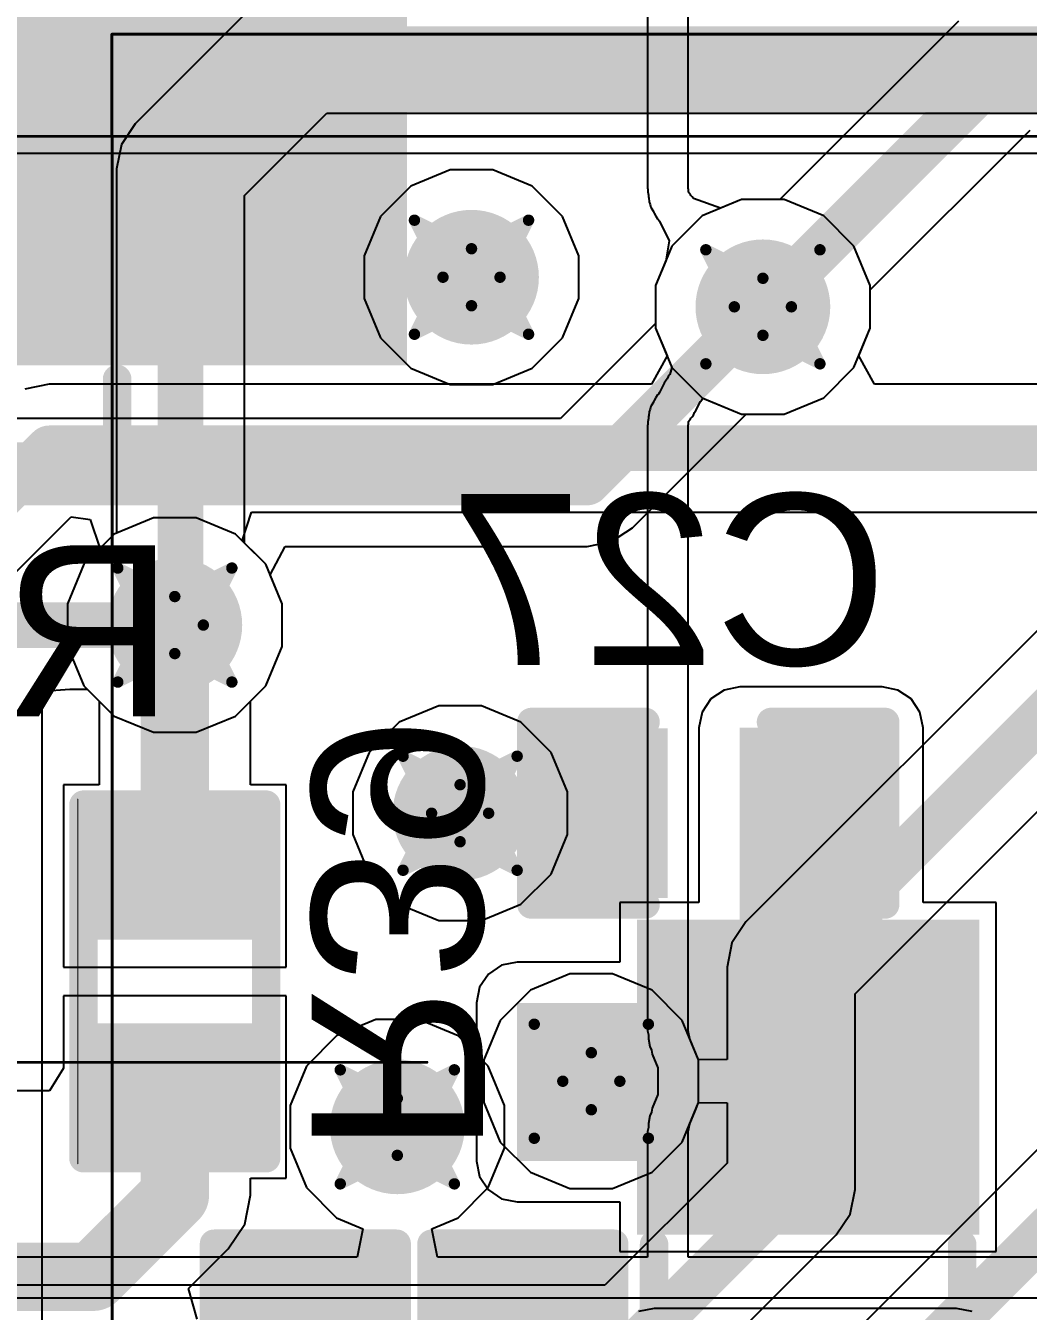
# Model space of a CAD drawing. Header units: inches. Extents: x -6 to 430, y 0 to 90.
# Drawn here: x 32.53 to 36.99, y 28.76 to 34.49 of the extents above; entities that cross this region are included whole.
import ezdxf

# ---------------------------------------------------------------- set-up
doc = ezdxf.new("R2010")
doc.units = ezdxf.units.IN
for name, color, linetype in [('Bottom Layer', 5, 'Continuous'), ('Bottom Overlay', 54, 'Continuous'), ('Bottom Paste', 16, 'Continuous'), ('Bottom Solder', 6, 'Continuous'), ('Drill Drawing', 1, 'Continuous'), ('Layer 1', 16, 'Continuous'), ('Layer 2', 76, 'Continuous'), ('Mechanical 1', 6, 'Continuous'), ('Top Layer', 1, 'Continuous'), ('Via Holes', 16, 'Continuous')]:
    doc.layers.add(name, color=color, linetype=linetype)
doc.styles.add('Arial', font='', dxfattribs={"height": 0.2})
doc.styles.get('Arial').set_extended_font_data('Arial')

msp = doc.modelspace()

# ---------------------------------------------------------------- hatches: boundary and pattern name
at = {"layer": 'Bottom Layer'}
for points in [[(31.6266, 34.7762), (34.1266, 34.7762), (34.1266, 33.0762), (31.6266, 33.0762)], [(35.7092, 29.4812), (36.3442, 29.4812), (36.3442, 31.3608), (35.7092, 31.3608)], [(34.871, 30.6623), (34.871, 31.2973), (35.3282, 31.2973), (35.3282, 30.6623)], [(35.8108, 30.6623), (35.8108, 31.2973), (36.268, 31.2973), (36.268, 30.6623)], [(32.8771, 30.929), (33.5121, 30.929), (33.5121, 30.4718), (32.8771, 30.4718)], [(35.354, 29.2048), (35.354, 30.4048), (36.674, 30.4048), (36.674, 29.2048)], [(36.3376, 29.4304), (36.3376, 30.135), (34.7186, 30.135), (34.7186, 29.4304)], [(32.8771, 29.9892), (33.5121, 29.9892), (33.5121, 29.532), (32.8771, 29.532)], [(33.4582, 28.9732), (34.0932, 28.9732), (34.0932, 28.516), (33.4582, 28.516)], [(34.4265, 28.9732), (35.0615, 28.9732), (35.0615, 28.516), (34.4265, 28.516)]]:
    msp.add_hatch(color=5, dxfattribs=at).paths.add_polyline_path(points)
h = msp.add_hatch(color=5, dxfattribs=at)
edge = h.paths.add_edge_path()
edge.add_arc((34.5154, 33.3674), 0.3, 0, 360)
h = msp.add_hatch(color=5, dxfattribs=at)
edge = h.paths.add_edge_path()
edge.add_arc((35.8126, 33.2356), 0.3, 0, 360)
h = msp.add_hatch(color=5, dxfattribs=at)
edge = h.paths.add_edge_path()
edge.add_arc((33.1946, 31.818), 0.3, 0, 360)
h = msp.add_hatch(color=5, dxfattribs=at)
edge = h.paths.add_edge_path()
edge.add_arc((34.4646, 30.9798), 0.3, 0, 360)
h = msp.add_hatch(color=5, dxfattribs=at)
edge = h.paths.add_edge_path()
edge.add_arc((35.0488, 29.786), 0.3, 0, 360)
h = msp.add_hatch(color=5, dxfattribs=at)
edge = h.paths.add_edge_path()
edge.add_arc((34.1852, 29.5828), 0.3, 0, 360)
at = {"layer": 'Bottom Paste'}
for points in [[(31.6266, 34.7762), (34.1266, 34.7762), (34.1266, 33.0762), (31.6266, 33.0762)], [(34.871, 30.6623), (34.871, 31.2973), (35.3282, 31.2973), (35.3282, 30.6623)], [(35.8108, 30.6623), (35.8108, 31.2973), (36.268, 31.2973), (36.268, 30.6623)], [(32.8771, 30.929), (33.5121, 30.929), (33.5121, 30.4718), (32.8771, 30.4718)], [(35.354, 29.2048), (35.354, 30.4048), (36.674, 30.4048), (36.674, 29.2048)], [(32.8771, 29.9892), (33.5121, 29.9892), (33.5121, 29.532), (32.8771, 29.532)], [(33.4582, 28.9732), (34.0932, 28.9732), (34.0932, 28.516), (33.4582, 28.516)], [(34.4265, 28.9732), (35.0615, 28.9732), (35.0615, 28.516), (34.4265, 28.516)]]:
    msp.add_hatch(color=16, dxfattribs=at).paths.add_polyline_path(points)
at = {"layer": 'Bottom Solder'}
for points in [[(31.525, 34.8778), (34.2282, 34.8778), (34.2282, 32.9746), (31.525, 32.9746)], [(34.811, 30.6023), (34.811, 31.3573), (35.3882, 31.3573), (35.3882, 30.6023)], [(35.7508, 30.6023), (35.7508, 31.3573), (36.328, 31.3573), (36.328, 30.6023)], [(32.8221, 30.984), (33.5671, 30.984), (33.5671, 30.4168), (32.8221, 30.4168)], [(35.2524, 29.1032), (35.2524, 30.5064), (36.7756, 30.5064), (36.7756, 29.1032)], [(32.8221, 30.0442), (33.5671, 30.0442), (33.5671, 29.477), (32.8221, 29.477)], [(33.3982, 29.0332), (34.1532, 29.0332), (34.1532, 28.456), (33.3982, 28.456)], [(34.3665, 29.0332), (35.1215, 29.0332), (35.1215, 28.456), (34.3665, 28.456)]]:
    msp.add_hatch(color=6, dxfattribs=at).paths.add_polyline_path(points)
at = {"layer": 'Layer 1'}
h = msp.add_hatch(color=16, dxfattribs=at)
edge = h.paths.add_edge_path()
edge.add_arc((34.5154, 33.3674), 0.3, 0, 360)
h = msp.add_hatch(color=16, dxfattribs=at)
edge = h.paths.add_edge_path()
edge.add_arc((35.8126, 33.2356), 0.3, 0, 360)
h = msp.add_hatch(color=16, dxfattribs=at)
edge = h.paths.add_edge_path()
edge.add_arc((33.1946, 31.818), 0.3, 0, 360)
h = msp.add_hatch(color=16, dxfattribs=at)
edge = h.paths.add_edge_path()
edge.add_arc((34.4646, 30.9798), 0.3, 0, 360)
h = msp.add_hatch(color=16, dxfattribs=at)
edge = h.paths.add_edge_path()
edge.add_arc((35.0488, 29.786), 0.3, 0, 360)
h = msp.add_hatch(color=16, dxfattribs=at)
edge = h.paths.add_edge_path()
edge.add_arc((34.1852, 29.5828), 0.3, 0, 360)
at = {"layer": 'Layer 2'}
h = msp.add_hatch(color=76, dxfattribs=at)
edge = h.paths.add_edge_path()
edge.add_arc((34.5154, 33.3674), 0.3, 0, 360)
h = msp.add_hatch(color=76, dxfattribs=at)
edge = h.paths.add_edge_path()
edge.add_arc((35.8126, 33.2356), 0.3, 0, 360)
h = msp.add_hatch(color=76, dxfattribs=at)
edge = h.paths.add_edge_path()
edge.add_arc((33.1946, 31.818), 0.3, 0, 360)
h = msp.add_hatch(color=76, dxfattribs=at)
edge = h.paths.add_edge_path()
edge.add_arc((34.4646, 30.9798), 0.3, 0, 360)
h = msp.add_hatch(color=76, dxfattribs=at)
edge = h.paths.add_edge_path()
edge.add_arc((35.0488, 29.786), 0.3, 0, 360)
h = msp.add_hatch(color=76, dxfattribs=at)
edge = h.paths.add_edge_path()
edge.add_arc((34.1852, 29.5828), 0.3, 0, 360)
at = {"layer": 'Top Layer'}
h = msp.add_hatch(color=1, dxfattribs=at)
edge = h.paths.add_edge_path()
edge.add_arc((34.5154, 33.3674), 0.3, 0, 360)
h = msp.add_hatch(color=1, dxfattribs=at)
edge = h.paths.add_edge_path()
edge.add_arc((35.8126, 33.2356), 0.3, 0, 360)
h = msp.add_hatch(color=1, dxfattribs=at)
edge = h.paths.add_edge_path()
edge.add_arc((33.1946, 31.818), 0.3, 0, 360)
h = msp.add_hatch(color=1, dxfattribs=at)
edge = h.paths.add_edge_path()
edge.add_arc((34.4646, 30.9798), 0.3, 0, 360)
h = msp.add_hatch(color=1, dxfattribs=at)
edge = h.paths.add_edge_path()
edge.add_arc((35.0488, 29.786), 0.3, 0, 360)
h = msp.add_hatch(color=1, dxfattribs=at)
edge = h.paths.add_edge_path()
edge.add_arc((34.1852, 29.5828), 0.3, 0, 360)
at = {"layer": 'Via Holes'}
h = msp.add_hatch(color=7, dxfattribs=at)
edge = h.paths.add_edge_path()
edge.add_arc((34.5154, 33.3674), 0.15, 0, 360)
h = msp.add_hatch(color=7, dxfattribs=at)
edge = h.paths.add_edge_path()
edge.add_arc((35.8126, 33.2356), 0.15, 0, 360)
h = msp.add_hatch(color=7, dxfattribs=at)
edge = h.paths.add_edge_path()
edge.add_arc((33.1946, 31.818), 0.15, 0, 360)
h = msp.add_hatch(color=7, dxfattribs=at)
edge = h.paths.add_edge_path()
edge.add_arc((34.4646, 30.9798), 0.15, 0, 360)
h = msp.add_hatch(color=7, dxfattribs=at)
edge = h.paths.add_edge_path()
edge.add_arc((35.0488, 29.786), 0.15, 0, 360)
h = msp.add_hatch(color=7, dxfattribs=at)
edge = h.paths.add_edge_path()
edge.add_arc((34.1852, 29.5828), 0.15, 0, 360)

# ---------------------------------------------------------------- linework, layer by layer
at = {"layer": 'Bottom Layer'}
for p, q in [((36.6828, 34.5086), (35.8875, 33.7134)), ((36.2904, 33.3105), (37.0022, 34.0223)), ((35.7175, 33.7134), (35.5419, 33.6406)), ((35.8875, 33.7134), (35.7175, 33.7134)), ((35.5419, 33.6406), (35.4075, 33.5062)), ((35.4075, 33.5062), (35.3348, 33.3306)), ((35.3348, 33.3306), (35.3348, 33.1405)), ((36.2904, 33.1405), (36.2904, 33.3105)), ((35.3348, 33.1405), (35.3858, 33.0173)), ((36.2393, 33.0173), (36.2904, 33.1405)), ((35.3858, 33.0173), (35.3162, 32.8903)), ((36.3089, 32.8903), (36.2393, 33.0173)), ((32.6358, 32.8903), (32.5268, 32.8686)), ((35.3162, 32.8903), (32.6358, 32.8903)), ((32.6358, 32.8903), (32.6358, 32.8903)), ((37.1579, 32.8903), (36.3089, 32.8903)), ((31.4148, 30.9816), (32.7335, 32.3002)), ((32.7335, 32.3002), (32.8181, 32.2889)), ((33.4948, 32.1935), (33.5366, 32.3205)), ((33.5366, 32.3205), (37.1579, 32.3205)), ((32.8181, 32.2889), (32.861, 32.1601)), ((33.5997, 32.0887), (33.4948, 32.1935)), ((32.861, 32.1601), (32.7895, 32.0887)), ((32.7895, 32.0887), (32.7168, 31.913)), ((33.6724, 31.913), (33.5997, 32.0887)), ((32.7168, 31.913), (32.7168, 31.723)), ((33.6724, 31.723), (33.6724, 31.913)), ((32.7168, 31.723), (32.7895, 31.5473)), ((33.5997, 31.5473), (33.6724, 31.723)), ((32.7895, 31.5473), (32.8579, 31.479)), ((33.5313, 31.479), (33.5997, 31.5473)), ((35.6398, 31.5283), (35.581, 31.489)), ((35.7092, 31.5421), (35.6398, 31.5283)), ((36.3442, 31.5421), (35.7092, 31.5421)), ((36.4136, 31.5283), (36.3442, 31.5421)), ((36.4724, 31.489), (36.4136, 31.5283)), ((32.8579, 31.479), (32.8579, 31.1068)), ((33.5313, 31.1068), (33.5313, 31.479)), ((35.581, 31.489), (35.5417, 31.4302)), ((36.5117, 31.4302), (36.4724, 31.489)), ((35.5417, 31.4302), (35.5279, 31.3608)), ((36.5255, 31.3608), (36.5117, 31.4302)), ((35.5279, 31.3608), (35.5279, 30.5826)), ((36.5255, 30.5826), (36.5255, 31.3608)), ((32.8579, 31.1068), (32.6993, 31.1068)), ((32.6993, 31.1068), (32.6993, 30.294)), ((33.6899, 31.1068), (33.5313, 31.1068)), ((33.6899, 30.294), (33.6899, 31.1068)), ((35.5279, 30.5826), (35.1762, 30.5826)), ((35.1762, 30.5826), (35.1762, 30.3163)), ((36.8518, 30.5826), (36.5255, 30.5826)), ((36.8518, 29.027), (36.8518, 30.5826)), ((32.6993, 30.294), (33.6899, 30.294)), ((34.6492, 30.3025), (34.5904, 30.2632)), ((34.7186, 30.3163), (34.6492, 30.3025)), ((35.1762, 30.3163), (34.7186, 30.3163)), ((34.5904, 30.2632), (34.5511, 30.2044)), ((34.5511, 30.2044), (34.5373, 30.135)), ((33.6899, 30.167), (32.6993, 30.167)), ((32.6993, 30.167), (32.6993, 29.8439)), ((33.6899, 29.3542), (33.6899, 30.167)), ((34.5373, 30.135), (34.5373, 29.4304)), ((32.6993, 29.8439), (32.6362, 29.743)), ((32.6362, 29.743), (31.783, 29.743)), ((34.5373, 29.4304), (34.5511, 29.361)), ((33.5313, 29.278), (33.5313, 29.3542)), ((33.5313, 29.3542), (33.6899, 29.3542)), ((34.5511, 29.361), (34.5904, 29.3022)), ((33.5056, 29.1492), (33.5313, 29.278)), ((34.5904, 29.3022), (34.6492, 29.2629)), ((34.6492, 29.2629), (34.7186, 29.2491)), ((34.7186, 29.2491), (35.1762, 29.2491)), ((35.1762, 29.2491), (35.1762, 29.027)), ((33.4327, 29.0399), (33.5056, 29.1492)), ((33.256, 28.8633), (33.4327, 29.0399)), ((35.1762, 29.027), (36.8518, 29.027)), ((33.2941, 28.7264), (33.256, 28.8633)), ((35.3282, 28.7735), (35.2588, 28.7597)), ((36.6744, 28.7735), (35.3282, 28.7735)), ((36.7438, 28.7597), (36.6744, 28.7735))]:
    msp.add_line(p, q, dxfattribs=at)
for points in [[(35.8126, 33.2356, 0.2032, 0.2032, 0), (36.8842, 34.3072, 0.2032, 0.2032, 0)], [(36.8842, 34.3072, 0.2032, 0.2032, 0), (41.8814, 34.3072, 0.2032, 0.2032, 0)], [(31.2134, 31.183, 0.2032, 0.2032, 0), (32.6358, 32.6054, 0.2032, 0.2032, 0)], [(32.6358, 32.6054, 0.2032, 0.2032, 0), (38.2492, 32.6054, 0.2032, 0.2032, 0)], [(33.1946, 31.7926, 0.3048, 0.3048, 0), (33.22, 31.818, 0.3048, 0.3048, 0)], [(33.1946, 30.7004, 0.3048, 0.3048, 0), (33.1946, 31.7926, 0.3048, 0.3048, 0)], [(33.1946, 29.278, 0.3048, 0.3048, 0), (33.1946, 29.7606, 0.3048, 0.3048, 0)], [(32.8318, 28.9152, 0.3048, 0.3048, 0), (33.1946, 29.278, 0.3048, 0.3048, 0)], [(31.7334, 28.9152, 0.3048, 0.3048, 0), (32.8318, 28.9152, 0.3048, 0.3048, 0)]]:
    msp.add_lwpolyline(points, format="xyseb", dxfattribs=at)
for points in [[(36.8334, 34.3072, 0.1016, 0.1016, 1), (36.935, 34.3072, 0.1016, 0.1016, 1)], [(36.8334, 34.3072, 0.1016, 0.1016, 1), (36.935, 34.3072, 0.1016, 0.1016, 1)], [(35.7618, 33.2356, 0.1016, 0.1016, 1), (35.8634, 33.2356, 0.1016, 0.1016, 1)], [(32.585, 32.6054, 0.1016, 0.1016, 1), (32.6866, 32.6054, 0.1016, 0.1016, 1)], [(32.585, 32.6054, 0.1016, 0.1016, 1), (32.6866, 32.6054, 0.1016, 0.1016, 1)], [(33.1438, 31.818, 0.1524, 0.1524, 1), (33.2962, 31.818, 0.1524, 0.1524, 1)], [(33.1184, 31.7926, 0.1524, 0.1524, 1), (33.2708, 31.7926, 0.1524, 0.1524, 1)], [(33.1184, 31.7926, 0.1524, 0.1524, 1), (33.2708, 31.7926, 0.1524, 0.1524, 1)], [(33.1184, 30.7004, 0.1524, 0.1524, 1), (33.2708, 30.7004, 0.1524, 0.1524, 1)], [(33.1184, 29.7606, 0.1524, 0.1524, 1), (33.2708, 29.7606, 0.1524, 0.1524, 1)], [(33.1184, 29.278, 0.1524, 0.1524, 1), (33.2708, 29.278, 0.1524, 0.1524, 1)], [(33.1184, 29.278, 0.1524, 0.1524, 1), (33.2708, 29.278, 0.1524, 0.1524, 1)], [(32.7556, 28.9152, 0.1524, 0.1524, 1), (32.908, 28.9152, 0.1524, 0.1524, 1)], [(32.7556, 28.9152, 0.1524, 0.1524, 1), (32.908, 28.9152, 0.1524, 0.1524, 1)]]:
    msp.add_lwpolyline(points, format="xyseb", close=True, dxfattribs=at)
at = {"layer": 'Bottom Overlay'}
for points in [[(32.9378, 32.5685, 0.127, 0.127, 0), (32.9378, 32.914, 0.127, 0.127, 0)], [(28.2185, 32.5685, 0.127, 0.127, 0), (32.9378, 32.5685, 0.127, 0.127, 0)], [(34.7821, 30.5734, 0.127, 0.127, 0), (34.7821, 31.3862, 0.127, 0.127, 0)], [(34.7821, 31.3862, 0.127, 0.127, 0), (35.2901, 31.3862, 0.127, 0.127, 0)], [(35.8489, 31.3862, 0.127, 0.127, 0), (36.3569, 31.3862, 0.127, 0.127, 0)], [(36.3569, 30.5734, 0.127, 0.127, 0), (36.3569, 31.3862, 0.127, 0.127, 0)], [(32.7882, 29.4431, 0.127, 0.127, 0), (32.7882, 31.0179, 0.127, 0.127, 0)], [(32.7882, 31.0179, 0.127, 0.127, 0), (33.601, 31.0179, 0.127, 0.127, 0)], [(32.7628, 29.4177, 0.00323, 0.00323, 0), (32.7628, 31.0433, 0.00323, 0.00323, 0)], [(33.601, 29.4431, 0.127, 0.127, 0), (33.601, 31.0179, 0.127, 0.127, 0)], [(34.7821, 30.5734, 0.127, 0.127, 0), (35.2901, 30.5734, 0.127, 0.127, 0)], [(35.8489, 30.5734, 0.127, 0.127, 0), (36.3569, 30.5734, 0.127, 0.127, 0)], [(32.7882, 29.4431, 0.127, 0.127, 0), (33.601, 29.4431, 0.127, 0.127, 0)], [(33.3693, 29.0621, 0.127, 0.127, 0), (34.1821, 29.0621, 0.127, 0.127, 0)], [(33.3693, 28.5541, 0.127, 0.127, 0), (33.3693, 29.0621, 0.127, 0.127, 0)], [(34.1821, 28.5541, 0.127, 0.127, 0), (34.1821, 29.0621, 0.127, 0.127, 0)], [(34.3376, 29.0621, 0.127, 0.127, 0), (35.1504, 29.0621, 0.127, 0.127, 0)], [(34.3376, 28.5541, 0.127, 0.127, 0), (34.3376, 29.0621, 0.127, 0.127, 0)], [(35.1504, 28.5541, 0.127, 0.127, 0), (35.1504, 29.0621, 0.127, 0.127, 0)], [(35.3282, 28.5508, 0.127, 0.127, 0), (35.3282, 29.0588, 0.127, 0.127, 0)], [(36.6998, 28.5508, 0.127, 0.127, 0), (36.6998, 29.0588, 0.127, 0.127, 0)]]:
    msp.add_lwpolyline(points, format="xyseb", dxfattribs=at)
for points in [[(32.9061, 32.914, 0.0635, 0.0635, 1), (32.9696, 32.914, 0.0635, 0.0635, 1)], [(32.9061, 32.5685, 0.0635, 0.0635, 1), (32.9696, 32.5685, 0.0635, 0.0635, 1)], [(32.9061, 32.5685, 0.0635, 0.0635, 1), (32.9696, 32.5685, 0.0635, 0.0635, 1)], [(34.7503, 31.3862, 0.0635, 0.0635, 1), (34.8138, 31.3862, 0.0635, 0.0635, 1)], [(34.7503, 31.3862, 0.0635, 0.0635, 1), (34.8138, 31.3862, 0.0635, 0.0635, 1)], [(35.2583, 31.3862, 0.0635, 0.0635, 1), (35.3218, 31.3862, 0.0635, 0.0635, 1)], [(35.8171, 31.3862, 0.0635, 0.0635, 1), (35.8806, 31.3862, 0.0635, 0.0635, 1)], [(36.3251, 31.3862, 0.0635, 0.0635, 1), (36.3886, 31.3862, 0.0635, 0.0635, 1)], [(36.3251, 31.3862, 0.0635, 0.0635, 1), (36.3886, 31.3862, 0.0635, 0.0635, 1)], [(32.7564, 31.0179, 0.0635, 0.0635, 1), (32.8199, 31.0179, 0.0635, 0.0635, 1)], [(32.7564, 31.0179, 0.0635, 0.0635, 1), (32.8199, 31.0179, 0.0635, 0.0635, 1)], [(32.762, 31.0433, 0.00161, 0.00161, 1), (32.7636, 31.0433, 0.00161, 0.00161, 1)], [(33.5692, 31.0179, 0.0635, 0.0635, 1), (33.6327, 31.0179, 0.0635, 0.0635, 1)], [(33.5692, 31.0179, 0.0635, 0.0635, 1), (33.6327, 31.0179, 0.0635, 0.0635, 1)], [(34.7503, 30.5734, 0.0635, 0.0635, 1), (34.8138, 30.5734, 0.0635, 0.0635, 1)], [(34.7503, 30.5734, 0.0635, 0.0635, 1), (34.8138, 30.5734, 0.0635, 0.0635, 1)], [(35.2583, 30.5734, 0.0635, 0.0635, 1), (35.3218, 30.5734, 0.0635, 0.0635, 1)], [(35.8171, 30.5734, 0.0635, 0.0635, 1), (35.8806, 30.5734, 0.0635, 0.0635, 1)], [(36.3251, 30.5734, 0.0635, 0.0635, 1), (36.3886, 30.5734, 0.0635, 0.0635, 1)], [(36.3251, 30.5734, 0.0635, 0.0635, 1), (36.3886, 30.5734, 0.0635, 0.0635, 1)], [(32.7564, 29.4431, 0.0635, 0.0635, 1), (32.8199, 29.4431, 0.0635, 0.0635, 1)], [(32.7564, 29.4431, 0.0635, 0.0635, 1), (32.8199, 29.4431, 0.0635, 0.0635, 1)], [(33.5692, 29.4431, 0.0635, 0.0635, 1), (33.6327, 29.4431, 0.0635, 0.0635, 1)], [(33.5692, 29.4431, 0.0635, 0.0635, 1), (33.6327, 29.4431, 0.0635, 0.0635, 1)], [(32.762, 29.4177, 0.00161, 0.00161, 1), (32.7636, 29.4177, 0.00161, 0.00161, 1)], [(33.3376, 29.0621, 0.0635, 0.0635, 1), (33.4011, 29.0621, 0.0635, 0.0635, 1)], [(33.3376, 29.0621, 0.0635, 0.0635, 1), (33.4011, 29.0621, 0.0635, 0.0635, 1)], [(34.1504, 29.0621, 0.0635, 0.0635, 1), (34.2139, 29.0621, 0.0635, 0.0635, 1)], [(34.1504, 29.0621, 0.0635, 0.0635, 1), (34.2139, 29.0621, 0.0635, 0.0635, 1)], [(34.3058, 29.0621, 0.0635, 0.0635, 1), (34.3693, 29.0621, 0.0635, 0.0635, 1)], [(34.3058, 29.0621, 0.0635, 0.0635, 1), (34.3693, 29.0621, 0.0635, 0.0635, 1)], [(35.1186, 29.0621, 0.0635, 0.0635, 1), (35.1821, 29.0621, 0.0635, 0.0635, 1)], [(35.1186, 29.0621, 0.0635, 0.0635, 1), (35.1821, 29.0621, 0.0635, 0.0635, 1)], [(35.2964, 29.0588, 0.0635, 0.0635, 1), (35.3599, 29.0588, 0.0635, 0.0635, 1)], [(36.668, 29.0588, 0.0635, 0.0635, 1), (36.7315, 29.0588, 0.0635, 0.0635, 1)]]:
    msp.add_lwpolyline(points, format="xyseb", close=True, dxfattribs=at)
at = {"layer": 'Drill Drawing'}
for points in [[(34.2614, 33.6214, 0.0508, 0.0508, 0), (34.5154, 33.4944, 0.0508, 0.0508, 0)], [(34.2614, 33.6214, 0.0508, 0.0508, 0), (34.3884, 33.3674, 0.0508, 0.0508, 0)], [(34.5154, 33.4944, 0.0508, 0.0508, 0), (34.7694, 33.6214, 0.0508, 0.0508, 0)], [(34.6424, 33.3674, 0.0508, 0.0508, 0), (34.7694, 33.6214, 0.0508, 0.0508, 0)], [(35.5586, 33.4896, 0.0508, 0.0508, 0), (35.8126, 33.3626, 0.0508, 0.0508, 0)], [(35.5586, 33.4896, 0.0508, 0.0508, 0), (35.6856, 33.2356, 0.0508, 0.0508, 0)], [(35.8126, 33.3626, 0.0508, 0.0508, 0), (36.0666, 33.4896, 0.0508, 0.0508, 0)], [(35.9396, 33.2356, 0.0508, 0.0508, 0), (36.0666, 33.4896, 0.0508, 0.0508, 0)], [(34.2614, 33.1134, 0.0508, 0.0508, 0), (34.3884, 33.3674, 0.0508, 0.0508, 0)], [(34.6424, 33.3674, 0.0508, 0.0508, 0), (34.7694, 33.1134, 0.0508, 0.0508, 0)], [(34.2614, 33.1134, 0.0508, 0.0508, 0), (34.5154, 33.2404, 0.0508, 0.0508, 0)], [(34.5154, 33.2404, 0.0508, 0.0508, 0), (34.7694, 33.1134, 0.0508, 0.0508, 0)], [(35.5586, 32.9816, 0.0508, 0.0508, 0), (35.6856, 33.2356, 0.0508, 0.0508, 0)], [(35.9396, 33.2356, 0.0508, 0.0508, 0), (36.0666, 32.9816, 0.0508, 0.0508, 0)], [(35.5586, 32.9816, 0.0508, 0.0508, 0), (35.8126, 33.1086, 0.0508, 0.0508, 0)], [(35.8126, 33.1086, 0.0508, 0.0508, 0), (36.0666, 32.9816, 0.0508, 0.0508, 0)], [(32.9406, 32.072, 0.0508, 0.0508, 0), (33.1946, 31.945, 0.0508, 0.0508, 0)], [(32.9406, 32.072, 0.0508, 0.0508, 0), (33.0676, 31.818, 0.0508, 0.0508, 0)], [(33.1946, 31.945, 0.0508, 0.0508, 0), (33.4486, 32.072, 0.0508, 0.0508, 0)], [(33.3216, 31.818, 0.0508, 0.0508, 0), (33.4486, 32.072, 0.0508, 0.0508, 0)], [(32.9406, 31.564, 0.0508, 0.0508, 0), (33.0676, 31.818, 0.0508, 0.0508, 0)], [(33.3216, 31.818, 0.0508, 0.0508, 0), (33.4486, 31.564, 0.0508, 0.0508, 0)], [(32.9406, 31.564, 0.0508, 0.0508, 0), (33.1946, 31.691, 0.0508, 0.0508, 0)], [(33.1946, 31.691, 0.0508, 0.0508, 0), (33.4486, 31.564, 0.0508, 0.0508, 0)], [(34.2106, 31.2338, 0.0508, 0.0508, 0), (34.4646, 31.1068, 0.0508, 0.0508, 0)], [(34.2106, 31.2338, 0.0508, 0.0508, 0), (34.3376, 30.9798, 0.0508, 0.0508, 0)], [(34.4646, 31.1068, 0.0508, 0.0508, 0), (34.7186, 31.2338, 0.0508, 0.0508, 0)], [(34.5916, 30.9798, 0.0508, 0.0508, 0), (34.7186, 31.2338, 0.0508, 0.0508, 0)], [(34.2106, 30.7258, 0.0508, 0.0508, 0), (34.3376, 30.9798, 0.0508, 0.0508, 0)], [(34.5916, 30.9798, 0.0508, 0.0508, 0), (34.7186, 30.7258, 0.0508, 0.0508, 0)], [(34.2106, 30.7258, 0.0508, 0.0508, 0), (34.4646, 30.8528, 0.0508, 0.0508, 0)], [(34.4646, 30.8528, 0.0508, 0.0508, 0), (34.7186, 30.7258, 0.0508, 0.0508, 0)], [(34.7948, 30.04, 0.0508, 0.0508, 0), (35.0488, 29.913, 0.0508, 0.0508, 0)], [(34.7948, 30.04, 0.0508, 0.0508, 0), (34.9218, 29.786, 0.0508, 0.0508, 0)], [(35.0488, 29.913, 0.0508, 0.0508, 0), (35.3028, 30.04, 0.0508, 0.0508, 0)], [(35.1758, 29.786, 0.0508, 0.0508, 0), (35.3028, 30.04, 0.0508, 0.0508, 0)], [(33.9312, 29.8368, 0.0508, 0.0508, 0), (34.1852, 29.7098, 0.0508, 0.0508, 0)], [(33.9312, 29.8368, 0.0508, 0.0508, 0), (34.0582, 29.5828, 0.0508, 0.0508, 0)], [(34.1852, 29.7098, 0.0508, 0.0508, 0), (34.4392, 29.8368, 0.0508, 0.0508, 0)], [(34.3122, 29.5828, 0.0508, 0.0508, 0), (34.4392, 29.8368, 0.0508, 0.0508, 0)], [(34.7948, 29.532, 0.0508, 0.0508, 0), (34.9218, 29.786, 0.0508, 0.0508, 0)], [(35.1758, 29.786, 0.0508, 0.0508, 0), (35.3028, 29.532, 0.0508, 0.0508, 0)], [(34.7948, 29.532, 0.0508, 0.0508, 0), (35.0488, 29.659, 0.0508, 0.0508, 0)], [(35.0488, 29.659, 0.0508, 0.0508, 0), (35.3028, 29.532, 0.0508, 0.0508, 0)], [(33.9312, 29.3288, 0.0508, 0.0508, 0), (34.0582, 29.5828, 0.0508, 0.0508, 0)], [(34.3122, 29.5828, 0.0508, 0.0508, 0), (34.4392, 29.3288, 0.0508, 0.0508, 0)], [(33.9312, 29.3288, 0.0508, 0.0508, 0), (34.1852, 29.4558, 0.0508, 0.0508, 0)], [(34.1852, 29.4558, 0.0508, 0.0508, 0), (34.4392, 29.3288, 0.0508, 0.0508, 0)]]:
    msp.add_lwpolyline(points, format="xyseb", dxfattribs=at)
for points in [[(34.2487, 33.6214, 0.0254, 0.0254, 1), (34.2741, 33.6214, 0.0254, 0.0254, 1)], [(34.2487, 33.6214, 0.0254, 0.0254, 1), (34.2741, 33.6214, 0.0254, 0.0254, 1)], [(34.7567, 33.6214, 0.0254, 0.0254, 1), (34.7821, 33.6214, 0.0254, 0.0254, 1)], [(34.7567, 33.6214, 0.0254, 0.0254, 1), (34.7821, 33.6214, 0.0254, 0.0254, 1)], [(34.5027, 33.4944, 0.0254, 0.0254, 1), (34.5281, 33.4944, 0.0254, 0.0254, 1)], [(34.5027, 33.4944, 0.0254, 0.0254, 1), (34.5281, 33.4944, 0.0254, 0.0254, 1)], [(35.5459, 33.4896, 0.0254, 0.0254, 1), (35.5713, 33.4896, 0.0254, 0.0254, 1)], [(35.5459, 33.4896, 0.0254, 0.0254, 1), (35.5713, 33.4896, 0.0254, 0.0254, 1)], [(36.0539, 33.4896, 0.0254, 0.0254, 1), (36.0793, 33.4896, 0.0254, 0.0254, 1)], [(36.0539, 33.4896, 0.0254, 0.0254, 1), (36.0793, 33.4896, 0.0254, 0.0254, 1)], [(34.3757, 33.3674, 0.0254, 0.0254, 1), (34.4011, 33.3674, 0.0254, 0.0254, 1)], [(34.3757, 33.3674, 0.0254, 0.0254, 1), (34.4011, 33.3674, 0.0254, 0.0254, 1)], [(34.6297, 33.3674, 0.0254, 0.0254, 1), (34.6551, 33.3674, 0.0254, 0.0254, 1)], [(34.6297, 33.3674, 0.0254, 0.0254, 1), (34.6551, 33.3674, 0.0254, 0.0254, 1)], [(35.7999, 33.3626, 0.0254, 0.0254, 1), (35.8253, 33.3626, 0.0254, 0.0254, 1)], [(35.7999, 33.3626, 0.0254, 0.0254, 1), (35.8253, 33.3626, 0.0254, 0.0254, 1)], [(34.5027, 33.2404, 0.0254, 0.0254, 1), (34.5281, 33.2404, 0.0254, 0.0254, 1)], [(34.5027, 33.2404, 0.0254, 0.0254, 1), (34.5281, 33.2404, 0.0254, 0.0254, 1)], [(35.6729, 33.2356, 0.0254, 0.0254, 1), (35.6983, 33.2356, 0.0254, 0.0254, 1)], [(35.6729, 33.2356, 0.0254, 0.0254, 1), (35.6983, 33.2356, 0.0254, 0.0254, 1)], [(35.9269, 33.2356, 0.0254, 0.0254, 1), (35.9523, 33.2356, 0.0254, 0.0254, 1)], [(35.9269, 33.2356, 0.0254, 0.0254, 1), (35.9523, 33.2356, 0.0254, 0.0254, 1)], [(34.2487, 33.1134, 0.0254, 0.0254, 1), (34.2741, 33.1134, 0.0254, 0.0254, 1)], [(34.2487, 33.1134, 0.0254, 0.0254, 1), (34.2741, 33.1134, 0.0254, 0.0254, 1)], [(34.7567, 33.1134, 0.0254, 0.0254, 1), (34.7821, 33.1134, 0.0254, 0.0254, 1)], [(34.7567, 33.1134, 0.0254, 0.0254, 1), (34.7821, 33.1134, 0.0254, 0.0254, 1)], [(35.7999, 33.1086, 0.0254, 0.0254, 1), (35.8253, 33.1086, 0.0254, 0.0254, 1)], [(35.7999, 33.1086, 0.0254, 0.0254, 1), (35.8253, 33.1086, 0.0254, 0.0254, 1)], [(35.5459, 32.9816, 0.0254, 0.0254, 1), (35.5713, 32.9816, 0.0254, 0.0254, 1)], [(35.5459, 32.9816, 0.0254, 0.0254, 1), (35.5713, 32.9816, 0.0254, 0.0254, 1)], [(36.0539, 32.9816, 0.0254, 0.0254, 1), (36.0793, 32.9816, 0.0254, 0.0254, 1)], [(36.0539, 32.9816, 0.0254, 0.0254, 1), (36.0793, 32.9816, 0.0254, 0.0254, 1)], [(32.9279, 32.072, 0.0254, 0.0254, 1), (32.9533, 32.072, 0.0254, 0.0254, 1)], [(32.9279, 32.072, 0.0254, 0.0254, 1), (32.9533, 32.072, 0.0254, 0.0254, 1)], [(33.4359, 32.072, 0.0254, 0.0254, 1), (33.4613, 32.072, 0.0254, 0.0254, 1)], [(33.4359, 32.072, 0.0254, 0.0254, 1), (33.4613, 32.072, 0.0254, 0.0254, 1)], [(33.1819, 31.945, 0.0254, 0.0254, 1), (33.2073, 31.945, 0.0254, 0.0254, 1)], [(33.1819, 31.945, 0.0254, 0.0254, 1), (33.2073, 31.945, 0.0254, 0.0254, 1)], [(33.0549, 31.818, 0.0254, 0.0254, 1), (33.0803, 31.818, 0.0254, 0.0254, 1)], [(33.0549, 31.818, 0.0254, 0.0254, 1), (33.0803, 31.818, 0.0254, 0.0254, 1)], [(33.3089, 31.818, 0.0254, 0.0254, 1), (33.3343, 31.818, 0.0254, 0.0254, 1)], [(33.3089, 31.818, 0.0254, 0.0254, 1), (33.3343, 31.818, 0.0254, 0.0254, 1)], [(33.1819, 31.691, 0.0254, 0.0254, 1), (33.2073, 31.691, 0.0254, 0.0254, 1)], [(33.1819, 31.691, 0.0254, 0.0254, 1), (33.2073, 31.691, 0.0254, 0.0254, 1)], [(32.9279, 31.564, 0.0254, 0.0254, 1), (32.9533, 31.564, 0.0254, 0.0254, 1)], [(32.9279, 31.564, 0.0254, 0.0254, 1), (32.9533, 31.564, 0.0254, 0.0254, 1)], [(33.4359, 31.564, 0.0254, 0.0254, 1), (33.4613, 31.564, 0.0254, 0.0254, 1)], [(33.4359, 31.564, 0.0254, 0.0254, 1), (33.4613, 31.564, 0.0254, 0.0254, 1)], [(34.1979, 31.2338, 0.0254, 0.0254, 1), (34.2233, 31.2338, 0.0254, 0.0254, 1)], [(34.1979, 31.2338, 0.0254, 0.0254, 1), (34.2233, 31.2338, 0.0254, 0.0254, 1)], [(34.7059, 31.2338, 0.0254, 0.0254, 1), (34.7313, 31.2338, 0.0254, 0.0254, 1)], [(34.7059, 31.2338, 0.0254, 0.0254, 1), (34.7313, 31.2338, 0.0254, 0.0254, 1)], [(34.4519, 31.1068, 0.0254, 0.0254, 1), (34.4773, 31.1068, 0.0254, 0.0254, 1)], [(34.4519, 31.1068, 0.0254, 0.0254, 1), (34.4773, 31.1068, 0.0254, 0.0254, 1)], [(34.3249, 30.9798, 0.0254, 0.0254, 1), (34.3503, 30.9798, 0.0254, 0.0254, 1)], [(34.3249, 30.9798, 0.0254, 0.0254, 1), (34.3503, 30.9798, 0.0254, 0.0254, 1)], [(34.5789, 30.9798, 0.0254, 0.0254, 1), (34.6043, 30.9798, 0.0254, 0.0254, 1)], [(34.5789, 30.9798, 0.0254, 0.0254, 1), (34.6043, 30.9798, 0.0254, 0.0254, 1)], [(34.4519, 30.8528, 0.0254, 0.0254, 1), (34.4773, 30.8528, 0.0254, 0.0254, 1)], [(34.4519, 30.8528, 0.0254, 0.0254, 1), (34.4773, 30.8528, 0.0254, 0.0254, 1)], [(34.1979, 30.7258, 0.0254, 0.0254, 1), (34.2233, 30.7258, 0.0254, 0.0254, 1)], [(34.1979, 30.7258, 0.0254, 0.0254, 1), (34.2233, 30.7258, 0.0254, 0.0254, 1)], [(34.7059, 30.7258, 0.0254, 0.0254, 1), (34.7313, 30.7258, 0.0254, 0.0254, 1)], [(34.7059, 30.7258, 0.0254, 0.0254, 1), (34.7313, 30.7258, 0.0254, 0.0254, 1)], [(34.7821, 30.04, 0.0254, 0.0254, 1), (34.8075, 30.04, 0.0254, 0.0254, 1)], [(34.7821, 30.04, 0.0254, 0.0254, 1), (34.8075, 30.04, 0.0254, 0.0254, 1)], [(35.2901, 30.04, 0.0254, 0.0254, 1), (35.3155, 30.04, 0.0254, 0.0254, 1)], [(35.2901, 30.04, 0.0254, 0.0254, 1), (35.3155, 30.04, 0.0254, 0.0254, 1)], [(35.0361, 29.913, 0.0254, 0.0254, 1), (35.0615, 29.913, 0.0254, 0.0254, 1)], [(35.0361, 29.913, 0.0254, 0.0254, 1), (35.0615, 29.913, 0.0254, 0.0254, 1)], [(33.9185, 29.8368, 0.0254, 0.0254, 1), (33.9439, 29.8368, 0.0254, 0.0254, 1)], [(33.9185, 29.8368, 0.0254, 0.0254, 1), (33.9439, 29.8368, 0.0254, 0.0254, 1)], [(34.4265, 29.8368, 0.0254, 0.0254, 1), (34.4519, 29.8368, 0.0254, 0.0254, 1)], [(34.4265, 29.8368, 0.0254, 0.0254, 1), (34.4519, 29.8368, 0.0254, 0.0254, 1)], [(34.9091, 29.786, 0.0254, 0.0254, 1), (34.9345, 29.786, 0.0254, 0.0254, 1)], [(34.9091, 29.786, 0.0254, 0.0254, 1), (34.9345, 29.786, 0.0254, 0.0254, 1)], [(35.1631, 29.786, 0.0254, 0.0254, 1), (35.1885, 29.786, 0.0254, 0.0254, 1)], [(35.1631, 29.786, 0.0254, 0.0254, 1), (35.1885, 29.786, 0.0254, 0.0254, 1)], [(34.1725, 29.7098, 0.0254, 0.0254, 1), (34.1979, 29.7098, 0.0254, 0.0254, 1)], [(34.1725, 29.7098, 0.0254, 0.0254, 1), (34.1979, 29.7098, 0.0254, 0.0254, 1)], [(35.0361, 29.659, 0.0254, 0.0254, 1), (35.0615, 29.659, 0.0254, 0.0254, 1)], [(35.0361, 29.659, 0.0254, 0.0254, 1), (35.0615, 29.659, 0.0254, 0.0254, 1)], [(34.0455, 29.5828, 0.0254, 0.0254, 1), (34.0709, 29.5828, 0.0254, 0.0254, 1)], [(34.0455, 29.5828, 0.0254, 0.0254, 1), (34.0709, 29.5828, 0.0254, 0.0254, 1)], [(34.2995, 29.5828, 0.0254, 0.0254, 1), (34.3249, 29.5828, 0.0254, 0.0254, 1)], [(34.2995, 29.5828, 0.0254, 0.0254, 1), (34.3249, 29.5828, 0.0254, 0.0254, 1)], [(34.7821, 29.532, 0.0254, 0.0254, 1), (34.8075, 29.532, 0.0254, 0.0254, 1)], [(34.7821, 29.532, 0.0254, 0.0254, 1), (34.8075, 29.532, 0.0254, 0.0254, 1)], [(35.2901, 29.532, 0.0254, 0.0254, 1), (35.3155, 29.532, 0.0254, 0.0254, 1)], [(35.2901, 29.532, 0.0254, 0.0254, 1), (35.3155, 29.532, 0.0254, 0.0254, 1)], [(34.1725, 29.4558, 0.0254, 0.0254, 1), (34.1979, 29.4558, 0.0254, 0.0254, 1)], [(34.1725, 29.4558, 0.0254, 0.0254, 1), (34.1979, 29.4558, 0.0254, 0.0254, 1)], [(33.9185, 29.3288, 0.0254, 0.0254, 1), (33.9439, 29.3288, 0.0254, 0.0254, 1)], [(33.9185, 29.3288, 0.0254, 0.0254, 1), (33.9439, 29.3288, 0.0254, 0.0254, 1)], [(34.4265, 29.3288, 0.0254, 0.0254, 1), (34.4519, 29.3288, 0.0254, 0.0254, 1)], [(34.4265, 29.3288, 0.0254, 0.0254, 1), (34.4519, 29.3288, 0.0254, 0.0254, 1)]]:
    msp.add_lwpolyline(points, format="xyseb", close=True, dxfattribs=at)
at = {"layer": 'Layer 1'}
for p, q in [((33.552, 34.5848), (33.0186, 34.0514)), ((33.5049, 33.732), (33.8714, 34.0985)), ((33.8714, 34.0985), (41.7634, 34.0985)), ((33.0186, 34.0514), (32.9568, 33.959)), ((32.9568, 33.959), (32.9351, 33.85)), ((32.9351, 33.85), (32.9351, 33.85)), ((32.9351, 33.85), (32.9351, 32.2277)), ((33.5049, 32.1834), (33.5049, 33.732)), ((35.7175, 33.7134), (35.5419, 33.6406)), ((35.9076, 33.7134), (35.7175, 33.7134)), ((36.0832, 33.6406), (35.9076, 33.7134)), ((35.5419, 33.6406), (35.4075, 33.5062)), ((36.2176, 33.5062), (36.0832, 33.6406)), ((35.4075, 33.5062), (35.3348, 33.3306)), ((36.2904, 33.3306), (36.2176, 33.5062)), ((35.3348, 33.3306), (35.3348, 33.1405)), ((36.2904, 33.1405), (36.2904, 33.3306)), ((35.3348, 33.1405), (35.4075, 32.9649)), ((36.2176, 32.9649), (36.2904, 33.1405)), ((35.4075, 32.9649), (35.5419, 32.8305)), ((36.0832, 32.8305), (36.2176, 32.9649)), ((35.5419, 32.8305), (35.7175, 32.7578)), ((35.9076, 32.7578), (36.0832, 32.8305)), ((35.7175, 32.7578), (35.9076, 32.7578)), ((32.9239, 32.2231), (32.7895, 32.0887)), ((32.9351, 32.2277), (32.9239, 32.2231)), ((33.5997, 32.0887), (33.5049, 32.1834)), ((32.7895, 32.0887), (32.7168, 31.913)), ((33.6724, 31.913), (33.5997, 32.0887)), ((37.2761, 32.0352), (35.7364, 30.4954)), ((32.7168, 31.913), (32.7168, 31.723)), ((33.6724, 31.723), (33.6724, 31.913)), ((32.7168, 31.723), (32.7895, 31.5473)), ((33.5997, 31.5473), (33.6724, 31.723)), ((36.2227, 30.176), (37.679, 31.6323)), ((32.7895, 31.5473), (32.9239, 31.4129)), ((33.4653, 31.4129), (33.5997, 31.5473)), ((32.9239, 31.4129), (33.0996, 31.3402)), ((33.2896, 31.3402), (33.4653, 31.4129)), ((33.0996, 31.3402), (33.2896, 31.3402)), ((35.7364, 30.4954), (35.6746, 30.403)), ((35.6746, 30.403), (35.6529, 30.294)), ((35.6529, 30.294), (35.6529, 30.294)), ((35.6529, 30.294), (35.6529, 29.8827)), ((34.9538, 30.2638), (34.7781, 30.1911)), ((35.1438, 30.2638), (34.9538, 30.2638)), ((35.3195, 30.1911), (35.1438, 30.2638)), ((34.7781, 30.1911), (34.6437, 30.0567)), ((35.4539, 30.0567), (35.3195, 30.1911)), ((36.2227, 29.3034), (36.2227, 30.176)), ((34.6437, 30.0567), (34.571, 29.881)), ((35.5266, 29.881), (35.4539, 30.0567)), ((34.571, 29.881), (34.571, 29.691)), ((35.6529, 29.8827), (35.5266, 29.881)), ((34.571, 29.691), (34.6437, 29.5153)), ((35.4539, 29.5153), (35.5266, 29.691)), ((35.5266, 29.691), (35.6529, 29.6893)), ((35.6529, 29.6893), (35.6529, 29.4214)), ((37.1949, 29.6426), (34.8474, 27.295)), ((34.6437, 29.5153), (34.7781, 29.3809)), ((35.3195, 29.3809), (35.4539, 29.5153)), ((34.7781, 29.3809), (34.9538, 29.3082)), ((35.6529, 29.4214), (35.1086, 28.8771)), ((35.1438, 29.3082), (35.3195, 29.3809)), ((34.9538, 29.3082), (35.1438, 29.3082)), ((36.201, 29.1944), (36.2227, 29.3034)), ((36.2227, 29.3034), (36.2227, 29.3034)), ((36.1392, 29.102), (36.201, 29.1944)), ((35.428, 28.3908), (36.1392, 29.102)), ((36.1392, 29.102), (36.1392, 29.102)), ((35.1086, 28.8771), (29.9848, 28.8771))]:
    msp.add_line(p, q, dxfattribs=at)
for points in [[(33.22, 33.85, 0.2032, 0.2032, 0), (33.7534, 34.3834, 0.2032, 0.2032, 0)], [(33.7534, 34.3834, 0.2032, 0.2032, 0), (41.8814, 34.3834, 0.2032, 0.2032, 0)], [(33.22, 31.818, 0.2032, 0.2032, 0), (33.22, 33.85, 0.2032, 0.2032, 0)], [(35.9378, 30.294, 0.2032, 0.2032, 0), (38.2492, 32.6054, 0.2032, 0.2032, 0)], [(35.9378, 29.3034, 0.2032, 0.2032, 0), (35.9378, 30.294, 0.2032, 0.2032, 0)], [(35.0488, 27.0936, 0.2032, 0.2032, 0), (38.0206, 30.0654, 0.2032, 0.2032, 0)], [(35.2266, 28.5922, 0.2032, 0.2032, 0), (35.9378, 29.3034, 0.2032, 0.2032, 0)]]:
    msp.add_lwpolyline(points, format="xyseb", dxfattribs=at)
for points in [[(33.7026, 34.3834, 0.1016, 0.1016, 1), (33.8042, 34.3834, 0.1016, 0.1016, 1)], [(33.7026, 34.3834, 0.1016, 0.1016, 1), (33.8042, 34.3834, 0.1016, 0.1016, 1)], [(33.1692, 33.85, 0.1016, 0.1016, 1), (33.2708, 33.85, 0.1016, 0.1016, 1)], [(33.1692, 33.85, 0.1016, 0.1016, 1), (33.2708, 33.85, 0.1016, 0.1016, 1)], [(33.1692, 31.818, 0.1016, 0.1016, 1), (33.2708, 31.818, 0.1016, 0.1016, 1)], [(35.887, 30.294, 0.1016, 0.1016, 1), (35.9886, 30.294, 0.1016, 0.1016, 1)], [(35.887, 30.294, 0.1016, 0.1016, 1), (35.9886, 30.294, 0.1016, 0.1016, 1)], [(35.887, 29.3034, 0.1016, 0.1016, 1), (35.9886, 29.3034, 0.1016, 0.1016, 1)], [(35.887, 29.3034, 0.1016, 0.1016, 1), (35.9886, 29.3034, 0.1016, 0.1016, 1)]]:
    msp.add_lwpolyline(points, format="xyseb", close=True, dxfattribs=at)
at = {"layer": 'Layer 2'}
for p, q in [((35.2993, 37.2483), (35.2993, 33.7631)), ((35.4806, 33.7631), (35.4806, 37.2483)), ((34.4204, 33.8452), (34.2447, 33.7725)), ((34.6104, 33.8452), (34.4204, 33.8452)), ((34.7861, 33.7725), (34.6104, 33.8452)), ((34.2447, 33.7725), (34.1103, 33.6381)), ((34.9205, 33.6381), (34.7861, 33.7725)), ((35.2993, 33.7631), (35.3, 33.7594)), ((35.3, 33.7594), (35.3, 33.7474)), ((35.3, 33.7474), (35.3001, 33.7474)), ((35.3001, 33.7474), (35.3, 33.7473)), ((35.3, 33.7473), (35.3028, 33.7335)), ((35.3028, 33.7335), (35.3028, 33.7277)), ((35.4813, 33.7594), (35.4806, 33.7631)), ((35.4813, 33.7474), (35.4813, 33.7594)), ((35.482, 33.7458), (35.4813, 33.7474)), ((35.4903, 33.7345), (35.482, 33.7458)), ((35.4914, 33.7321), (35.4903, 33.7345)), ((35.498, 33.7255), (35.4914, 33.7321)), ((35.3028, 33.7277), (35.3035, 33.7241)), ((35.3035, 33.7241), (35.3051, 33.7203)), ((35.3051, 33.7203), (35.3058, 33.7031)), ((35.3058, 33.7031), (35.3112, 33.6916)), ((35.3112, 33.6916), (35.3138, 33.678)), ((35.3138, 33.678), (35.3139, 33.678)), ((35.3139, 33.678), (35.3139, 33.678)), ((35.3139, 33.678), (35.3145, 33.6764)), ((35.3145, 33.6764), (35.3253, 33.6602)), ((35.5032, 33.7178), (35.498, 33.7255)), ((35.6244, 33.6748), (35.5032, 33.7178)), ((35.7175, 33.7134), (35.6244, 33.6748)), ((35.9076, 33.7134), (35.7175, 33.7134)), ((36.0832, 33.6406), (35.9076, 33.7134)), ((34.1103, 33.6381), (34.0376, 33.4624)), ((34.9932, 33.4624), (34.9205, 33.6381)), ((35.3253, 33.6602), (35.3258, 33.6582)), ((35.3258, 33.6582), (35.3269, 33.6558)), ((35.3269, 33.6558), (35.3292, 33.6528)), ((35.3292, 33.6528), (35.3356, 33.6389)), ((35.3356, 33.6389), (35.3439, 33.6275)), ((35.3439, 33.6275), (35.3467, 33.625)), ((35.3467, 33.625), (35.348, 33.6237)), ((35.348, 33.6237), (35.3524, 33.617)), ((35.3524, 33.617), (35.3959, 33.5295)), ((36.2176, 33.5062), (36.0832, 33.6406)), ((35.3959, 33.5295), (35.3805, 33.4411)), ((36.2904, 33.3306), (36.2176, 33.5062)), ((34.0376, 33.4624), (34.0376, 33.2724)), ((34.9932, 33.2724), (34.9932, 33.4624)), ((35.3805, 33.4411), (35.3348, 33.3306)), ((35.3348, 33.3306), (35.3348, 33.1405)), ((36.2904, 33.1405), (36.2904, 33.3306)), ((34.0376, 33.2724), (34.1103, 33.0967)), ((34.9205, 33.0967), (34.9932, 33.2724)), ((35.3348, 33.1405), (35.4075, 32.9649)), ((36.2176, 32.9649), (36.2904, 33.1405)), ((34.1103, 33.0967), (34.2447, 32.9623)), ((34.7861, 32.9623), (34.9205, 33.0967)), ((34.2447, 32.9623), (34.4204, 32.8896)), ((34.6104, 32.8896), (34.7861, 32.9623)), ((35.3985, 32.934), (35.3915, 32.9249)), ((35.4075, 32.9649), (35.3985, 32.934)), ((36.0832, 32.8305), (36.2176, 32.9649)), ((34.4204, 32.8896), (34.6104, 32.8896)), ((35.3727, 32.8948), (35.3524, 32.8541)), ((35.3796, 32.9039), (35.3727, 32.8948)), ((35.3824, 32.9095), (35.3796, 32.9039)), ((35.3796, 32.9039), (35.3796, 32.9039)), ((35.3864, 32.9146), (35.3824, 32.9095)), ((35.3915, 32.9249), (35.3864, 32.9146)), ((35.3259, 32.813), (35.3253, 32.8109)), ((35.3269, 32.8154), (35.3259, 32.813)), ((35.3292, 32.8184), (35.3269, 32.8154)), ((35.3356, 32.8322), (35.3292, 32.8184)), ((35.3439, 32.8436), (35.3356, 32.8322)), ((35.3478, 32.8472), (35.3439, 32.8436)), ((35.3524, 32.8541), (35.3478, 32.8472)), ((35.3524, 32.8541), (35.3524, 32.8541)), ((35.3524, 32.8541), (35.3524, 32.8541)), ((35.5147, 32.7734), (35.535, 32.8141)), ((35.535, 32.8141), (35.542, 32.8231)), ((35.542, 32.8231), (35.5448, 32.8288)), ((35.5448, 32.8288), (35.5452, 32.8292)), ((35.5452, 32.8292), (35.7175, 32.7578)), ((35.9076, 32.7578), (36.0832, 32.8305)), ((35.3058, 32.7681), (35.3051, 32.7508)), ((35.3111, 32.7796), (35.3058, 32.7681)), ((35.3138, 32.7931), (35.3111, 32.7796)), ((35.3145, 32.7947), (35.3138, 32.7931)), ((35.3253, 32.8109), (35.3145, 32.7947)), ((35.5031, 32.7534), (35.5076, 32.7642)), ((35.5076, 32.7642), (35.5147, 32.7734)), ((35.7175, 32.7578), (35.9076, 32.7578)), ((35.3, 32.7117), (35.2993, 32.7081)), ((35.2993, 32.7081), (35.2993, 30.0099)), ((35.3028, 32.7376), (35.3, 32.7238)), ((35.3, 32.7238), (35.3, 32.7117)), ((35.3035, 32.7471), (35.3028, 32.7434)), ((35.3028, 32.7434), (35.3028, 32.7376)), ((35.3051, 32.7508), (35.3035, 32.7471)), ((35.4806, 32.7081), (35.4813, 32.7117)), ((35.4806, 30.0099), (35.4806, 32.7081)), ((35.4813, 32.7238), (35.482, 32.7253)), ((35.4813, 32.7117), (35.4813, 32.7238)), ((35.482, 32.7253), (35.4903, 32.7367)), ((35.4903, 32.7367), (35.4914, 32.739)), ((35.4914, 32.739), (35.498, 32.7456)), ((35.498, 32.7456), (35.5031, 32.7534)), ((33.0996, 32.2958), (32.9239, 32.2231)), ((33.2896, 32.2958), (33.0996, 32.2958)), ((33.4653, 32.2231), (33.2896, 32.2958)), ((32.9239, 32.2231), (32.7895, 32.0887)), ((33.5997, 32.0887), (33.4653, 32.2231)), ((32.7895, 32.0887), (32.7168, 31.913)), ((33.6724, 31.913), (33.5997, 32.0887)), ((32.7168, 31.913), (32.7168, 31.723)), ((33.6724, 31.723), (33.6724, 31.913)), ((32.7168, 31.723), (32.7895, 31.5473)), ((33.5997, 31.5473), (33.6724, 31.723)), ((32.7895, 31.5473), (32.9239, 31.4129)), ((33.4653, 31.4129), (33.5997, 31.5473)), ((34.3696, 31.4576), (34.1939, 31.3849)), ((34.5596, 31.4576), (34.3696, 31.4576)), ((34.7353, 31.3849), (34.5596, 31.4576)), ((32.9239, 31.4129), (33.0996, 31.3402)), ((33.2896, 31.3402), (33.4653, 31.4129)), ((34.1939, 31.3849), (34.0595, 31.2505)), ((34.8697, 31.2505), (34.7353, 31.3849)), ((33.0996, 31.3402), (33.2896, 31.3402)), ((34.0595, 31.2505), (33.9868, 31.0748)), ((34.9424, 31.0748), (34.8697, 31.2505)), ((33.9868, 31.0748), (33.9868, 30.8848)), ((34.9424, 30.8848), (34.9424, 31.0748)), ((33.9868, 30.8848), (34.0595, 30.7091)), ((34.8697, 30.7091), (34.9424, 30.8848)), ((34.0595, 30.7091), (34.1939, 30.5747)), ((34.7353, 30.5747), (34.8697, 30.7091)), ((34.1939, 30.5747), (34.3696, 30.502)), ((34.5596, 30.502), (34.7353, 30.5747)), ((34.3696, 30.502), (34.5596, 30.502)), ((34.0902, 30.0606), (33.9145, 29.9879)), ((34.2802, 30.0606), (34.0902, 30.0606)), ((34.4559, 29.9879), (34.2802, 30.0606)), ((35.2993, 30.0099), (35.3028, 29.9924)), ((35.4874, 29.9756), (35.4806, 30.0099)), ((33.9145, 29.9879), (33.7801, 29.8535)), ((34.5903, 29.8535), (34.4559, 29.9879)), ((35.3028, 29.9924), (35.3028, 29.9746)), ((35.3028, 29.9746), (35.3096, 29.9402)), ((35.5266, 29.881), (35.4874, 29.9756)), ((35.3096, 29.9402), (35.3165, 29.9237)), ((35.3165, 29.9237), (35.3199, 29.9062)), ((35.3199, 29.9062), (35.3453, 29.845)), ((33.7801, 29.8535), (33.7074, 29.6778)), ((34.663, 29.6778), (34.5903, 29.8535)), ((35.3453, 29.845), (35.3453, 29.727)), ((35.5266, 29.691), (35.5266, 29.881)), ((35.3453, 29.727), (35.3199, 29.6658)), ((33.7074, 29.6778), (33.7074, 29.4878)), ((34.663, 29.4878), (34.663, 29.6778)), ((35.3199, 29.6658), (35.3165, 29.6483)), ((35.5128, 29.6577), (35.5266, 29.691)), ((35.3096, 29.6318), (35.3028, 29.5974)), ((35.3165, 29.6483), (35.3096, 29.6318)), ((35.4874, 29.5964), (35.5128, 29.6576)), ((35.5128, 29.6576), (35.5128, 29.6577)), ((35.3028, 29.5796), (35.2993, 29.562)), ((35.2993, 29.562), (35.2993, 29.0021)), ((35.3028, 29.5974), (35.3028, 29.5796)), ((35.4806, 29.562), (35.4874, 29.5964)), ((35.4806, 29.0021), (35.4806, 29.562)), ((33.7074, 29.4878), (33.7801, 29.3121)), ((34.5903, 29.3121), (34.663, 29.4878)), ((33.7801, 29.3121), (33.9145, 29.1777)), ((34.4559, 29.1777), (34.5903, 29.3121)), ((33.9145, 29.1777), (34.032, 29.1291)), ((34.3384, 29.1291), (34.4559, 29.1777)), ((34.032, 29.1291), (34.0068, 29.0021)), ((34.3636, 29.0021), (34.3384, 29.1291)), ((34.0068, 29.0021), (30.1672, 29.0021)), ((35.2993, 29.0021), (34.3636, 29.0021)), ((37.5813, 29.0021), (35.4806, 29.0021)), ((11.2161, 28.8208), (42.0053, 28.8208))]:
    msp.add_line(p, q, dxfattribs=at)
at = {"layer": 'Mechanical 1'}
for points in [[(32.9145, 34.4499, 0.0127, 0.0127, 0), (43.3645, 34.4499, 0.0127, 0.0127, 0)], [(32.9145, 33.9949, 0.0127, 0.0127, 0), (32.9145, 34.4499, 0.0127, 0.0127, 0)], [(32.4645, 33.9949, 0.0127, 0.0127, 0), (43.5145, 33.9949, 0.0127, 0.0127, 0)], [(32.9155, 21.0051, 0.0127, 0.0127, 0), (32.9155, 33.9949, 0.0127, 0.0127, 0)], [(30.4495, 29.8703, 0.0127, 0.0127, 0), (34.3172, 29.8703, 0.0127, 0.0127, 0)]]:
    msp.add_lwpolyline(points, format="xyseb", dxfattribs=at)
for points in [[(32.9114, 34.4499, 0.00635, 0.00635, 1), (32.9177, 34.4499, 0.00635, 0.00635, 1)], [(32.9114, 34.4499, 0.00635, 0.00635, 1), (32.9177, 34.4499, 0.00635, 0.00635, 1)], [(32.9114, 33.9949, 0.00635, 0.00635, 1), (32.9177, 33.9949, 0.00635, 0.00635, 1)], [(32.9124, 33.9949, 0.00635, 0.00635, 1), (32.9187, 33.9949, 0.00635, 0.00635, 1)], [(34.3141, 29.8703, 0.00635, 0.00635, 1), (34.3204, 29.8703, 0.00635, 0.00635, 1)], [(34.3204, 29.8703, 0.00635, 0.00635, 1), (34.3141, 29.8703, 0.00635, 0.00635, 1)], [(34.3125, 29.8703, 0.00317, 0.00317, 1), (34.3157, 29.8703, 0.00317, 0.00317, 1)], [(34.3188, 29.8703, 0.00317, 0.00317, 1), (34.322, 29.8703, 0.00317, 0.00317, 1)]]:
    msp.add_lwpolyline(points, format="xyseb", close=True, dxfattribs=at)
at = {"layer": 'Top Layer'}
for p, q in [((31.0538, 33.9207), (42.7032, 33.9207)), ((35.7175, 33.7134), (35.5419, 33.6406)), ((35.9076, 33.7134), (35.7175, 33.7134)), ((36.0832, 33.6406), (35.9076, 33.7134)), ((35.5419, 33.6406), (35.4075, 33.5062)), ((36.2176, 33.5062), (36.0832, 33.6406)), ((35.4075, 33.5062), (35.3348, 33.3306)), ((36.2904, 33.3306), (36.2176, 33.5062)), ((35.3348, 33.3306), (35.3348, 33.1607)), ((36.2904, 33.1405), (36.2904, 33.3306)), ((35.3348, 33.1607), (34.912, 32.7379)), ((36.2176, 32.9649), (36.2904, 33.1405)), ((36.0832, 32.8305), (36.2176, 32.9649)), ((35.9076, 32.7578), (36.0832, 32.8305)), ((35.2314, 32.2516), (35.7377, 32.7578)), ((35.7377, 32.7578), (35.9076, 32.7578)), ((34.912, 32.7379), (28.1146, 32.7379)), ((35.139, 32.1898), (35.2314, 32.2516)), ((35.03, 32.1681), (35.139, 32.1898)), ((33.6193, 32.0411), (33.6861, 32.1681)), ((33.6861, 32.1681), (35.03, 32.1681)), ((35.03, 32.1681), (35.03, 32.1681)), ((33.6724, 31.913), (33.6193, 32.0411)), ((33.6724, 31.723), (33.6724, 31.913)), ((33.5997, 31.5473), (33.6724, 31.723)), ((32.6038, 31.524), (32.727, 31.5331)), ((32.6038, 30.381), (32.6038, 31.524)), ((32.727, 31.5331), (32.8038, 31.5331)), ((32.8038, 31.5331), (32.9239, 31.4129)), ((33.4653, 31.4129), (33.5997, 31.5473)), ((32.9239, 31.4129), (33.0996, 31.3402)), ((33.2896, 31.3402), (33.4653, 31.4129)), ((33.0996, 31.3402), (33.2896, 31.3402)), ((32.6038, 30.254), (32.6038, 30.381)), ((32.6038, 30.1414), (32.6038, 30.254)), ((34.9538, 30.2638), (34.7781, 30.1911)), ((35.1438, 30.2638), (34.9538, 30.2638)), ((35.3195, 30.1911), (35.1438, 30.2638)), ((34.7781, 30.1911), (34.6437, 30.0567)), ((35.4539, 30.0567), (35.3195, 30.1911)), ((32.6038, 29.111), (32.6038, 30.1414)), ((34.6437, 30.0567), (34.571, 29.881)), ((35.5266, 29.881), (35.4539, 30.0567)), ((34.571, 29.881), (34.571, 29.691)), ((35.5266, 29.691), (35.5266, 29.881)), ((34.571, 29.691), (34.6437, 29.5153)), ((35.4539, 29.5153), (35.5266, 29.691)), ((34.6437, 29.5153), (34.7781, 29.3809)), ((35.3195, 29.3809), (35.4539, 29.5153)), ((34.7781, 29.3809), (34.9538, 29.3082)), ((35.1438, 29.3082), (35.3195, 29.3809)), ((34.9538, 29.3082), (35.1438, 29.3082)), ((32.6038, 28.984), (32.6038, 29.111)), ((32.6038, 28.8714), (32.6038, 28.984)), ((32.6038, 27.7284), (32.6038, 28.8714))]:
    msp.add_line(p, q, dxfattribs=at)
for points in [[(30.5276, 34.2056, 0.2032, 0.2032, 0), (42.8212, 34.2056, 0.2032, 0.2032, 0)], [(35.03, 32.453, 0.2032, 0.2032, 0), (35.8126, 33.2356, 0.2032, 0.2032, 0)], [(28.1146, 32.453, 0.2032, 0.2032, 0), (35.03, 32.453, 0.2032, 0.2032, 0)], [(28.4956, 31.818, 0.2032, 0.2032, 0), (33.1946, 31.818, 0.2032, 0.2032, 0)], [(33.1946, 31.818, 0.2032, 0.2032, 0), (33.22, 31.818, 0.2032, 0.2032, 0)]]:
    msp.add_lwpolyline(points, format="xyseb", dxfattribs=at)
for points in [[(35.7618, 33.2356, 0.1016, 0.1016, 1), (35.8634, 33.2356, 0.1016, 0.1016, 1)], [(34.9792, 32.453, 0.1016, 0.1016, 1), (35.0808, 32.453, 0.1016, 0.1016, 1)], [(34.9792, 32.453, 0.1016, 0.1016, 1), (35.0808, 32.453, 0.1016, 0.1016, 1)], [(33.1438, 31.818, 0.1016, 0.1016, 1), (33.2454, 31.818, 0.1016, 0.1016, 1)], [(33.1438, 31.818, 0.1016, 0.1016, 1), (33.2454, 31.818, 0.1016, 0.1016, 1)], [(33.1692, 31.818, 0.1016, 0.1016, 1), (33.2708, 31.818, 0.1016, 0.1016, 1)]]:
    msp.add_lwpolyline(points, format="xyseb", close=True, dxfattribs=at)

# ---------------------------------------------------------------- texts
at = {"layer": 'Bottom Overlay', "style": 'Arial', "text_generation_flag": 2}
msp.add_text('C27', height=0.762, dxfattribs=at).set_placement((36.3693, 31.6403))
for s, rotation, p in [('R38', 360, (33.1943, 31.4117)), ('R39', 270, (33.8043, 29.4561))]:
    msp.add_text(s, height=0.762, rotation=rotation, dxfattribs=at).set_placement(p)

doc.saveas('drawing.dxf')
